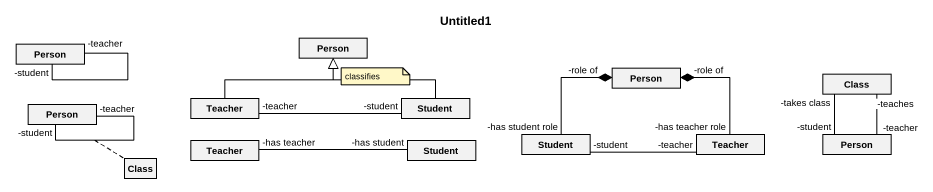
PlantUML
@startuml
title Untitled1
hide circle
hide empty members
class "Person" as Person_
class "Person" as Person__2
class "Person" as Person__3
class "Class" as Class_
class "Person" as Person__4
class Teacher
class Student
class "Class" as Class__2
class "Teacher" as Teacher_2
class "Student" as Student_2
class "Student" as Student_3
class "Teacher" as Teacher_3
class "Person" as Person__5
Person_ "-student" -- "-teacher" Person_
Person__3 "-role of" *-- "-has student role" Student_3
Person__3 "-role of" *-- "-has teacher role" Teacher_3
Class_ "-teaches" -- "-teacher" Person__5
Class_ "-takes class" -- "-student" Person__5
Person__4 "-student" -- "-teacher" Person__4
(Person__4, Person__4) .. Class__2
Teacher -right-|> Person__2
Teacher "-teacher" -right- "-student" Student
Student -left-|> Person__2
Teacher_2 "-has teacher" -right- "-has student" Student_2
Teacher_3 "-teacher" -left- "-student" Student_3
note as N1
  classifies
end note
@enduml
